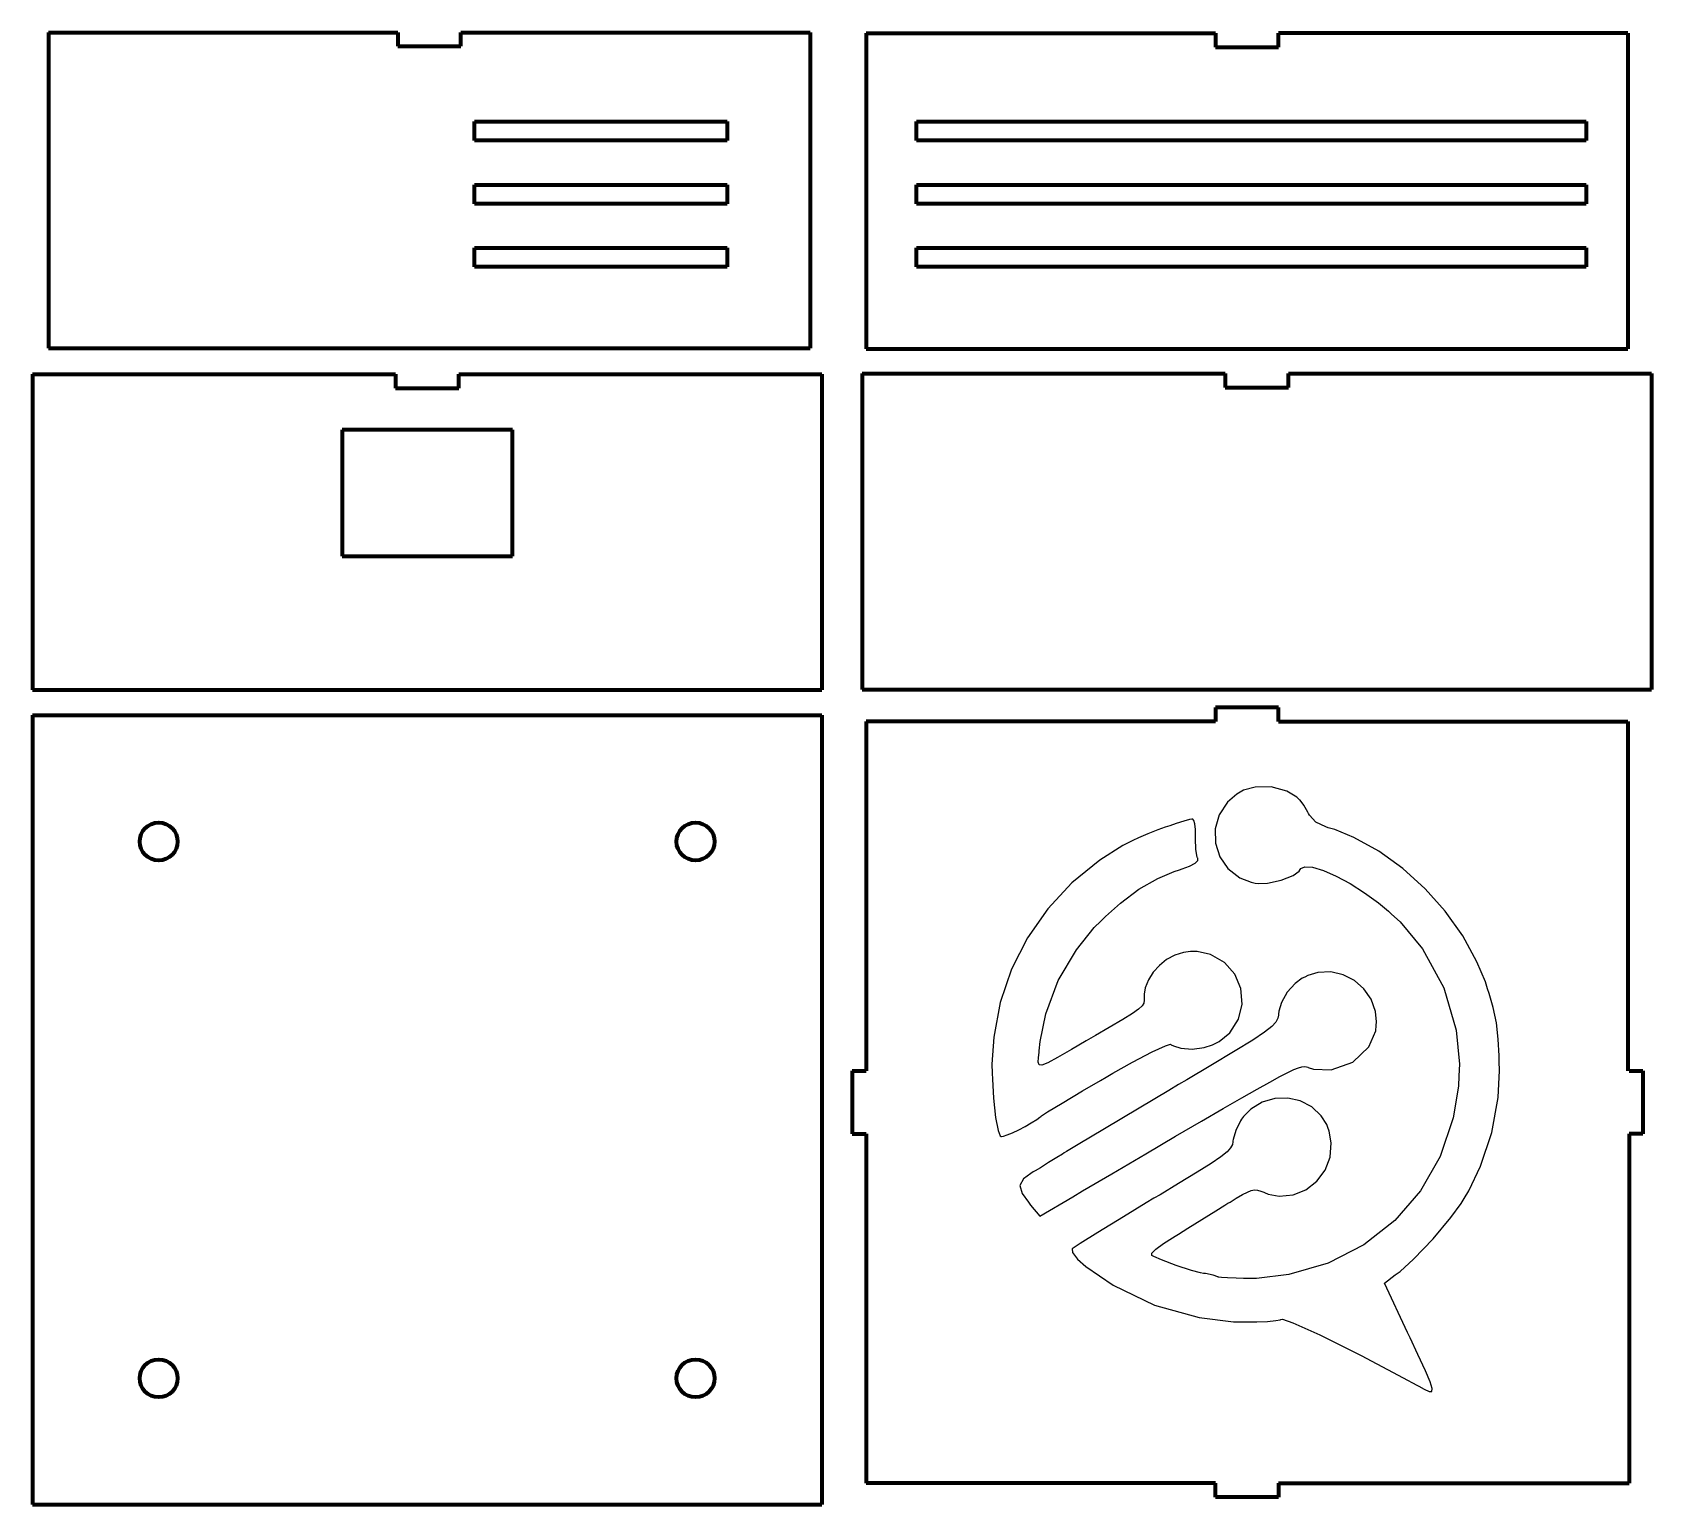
# Model space of a CAD drawing. Header units: millimetres. Extents: x 0 to 256, y 21 to 254.
import ezdxf

# ---------------------------------------------------------------- set-up
doc = ezdxf.new("R2010")
doc.units = ezdxf.units.MM
doc.header["$LTSCALE"] = 25
doc.header["$MEASUREMENT"] = 0
doc.layers.get('0').update_dxf_attribs({"true_color": 0xffffff})

msp = doc.modelspace()

# ---------------------------------------------------------------- linework, layer by layer
at = {"color": 0, "linetype": 'ByBlock', "lineweight": 100}
for p, q in [((2.56, 254.13), (2.56, 204.13)), ((2.56, 254.13), (57.86, 254.13)), ((57.86, 254.13), (57.86, 251.93)), ((67.86, 251.93), (67.86, 254.13)), ((67.86, 254.13), (123.16, 254.13)), ((123.16, 254.13), (123.16, 204.13)), ((57.86, 251.93), (67.86, 251.93))]:
    msp.add_line(p, q, dxfattribs=at)
at = {"linetype": 'ByBlock', "lineweight": 100}
for p, q in [((132, 254), (132, 204)), ((132, 254), (187.3, 254)), ((187.3, 254), (187.3, 251.8)), ((197.3, 251.8), (197.3, 254)), ((252.6, 254), (252.6, 204)), ((187.3, 251.8), (197.3, 251.8)), ((0, 200), (0, 150)), ((0, 200), (57.5, 200)), ((57.5, 200), (57.5, 197.8)), ((67.5, 200), (125, 200)), ((67.5, 197.8), (67.5, 200)), ((125, 200), (125, 150)), ((131.37, 200.09), (131.37, 150.09)), ((131.37, 200.09), (188.87, 200.09)), ((188.87, 200.09), (188.87, 197.89)), ((198.87, 200.09), (256.37, 200.09)), ((198.87, 197.89), (198.87, 200.09)), ((256.37, 200.09), (256.37, 150.09)), ((57.5, 197.8), (67.5, 197.8)), ((188.87, 197.89), (198.87, 197.89)), ((49.04, 191.21), (49.04, 171.21)), ((76.04, 191.21), (49.04, 191.21)), ((76.04, 171.21), (76.04, 191.21)), ((49.04, 171.21), (76.04, 171.21)), ((197.3, 147.2), (187.3, 147.2)), ((187.3, 147.2), (187.3, 145)), ((197.3, 145), (197.3, 147.2)), ((0, 146), (125, 146)), ((0, 146), (0, 21)), ((125, 146), (125, 21)), ((132, 145), (132, 89.7)), ((187.3, 145), (132, 145)), ((197.3, 145), (252.6, 145)), ((252.6, 145), (252.6, 89.7)), ((129.8, 89.7), (132, 89.7)), ((129.8, 89.7), (129.8, 79.7)), ((252.8, 89.7), (255, 89.7)), ((255, 89.7), (255, 79.7)), ((129.8, 79.7), (132, 79.7)), ((132, 79.7), (132, 24.4)), ((255, 79.7), (252.8, 79.7)), ((252.8, 79.7), (252.8, 24.4)), ((187.3, 24.4), (132, 24.4)), ((187.3, 22.2), (187.3, 24.4)), ((197.3, 24.4), (197.3, 22.2)), ((197.3, 24.4), (252.8, 24.4)), ((0, 21), (125, 21)), ((197.3, 22.2), (187.3, 22.2))]:
    msp.add_line(p, q, dxfattribs=at)
at = {"color": 0, "lineweight": 100}
for p, q in [((252.6, 254), (197.3, 254)), ((2.56, 204.13), (123.16, 204.13))]:
    msp.add_line(p, q, dxfattribs=at)
at = {"lineweight": 100}
for p, q in [((70, 240), (110, 240)), ((70, 237), (70, 240)), ((110, 240), (110, 237)), ((140, 240), (246, 240)), ((140, 237), (140, 240)), ((246, 240), (246, 237)), ((110, 237), (70, 237)), ((246, 237), (140, 237)), ((70, 230), (110, 230)), ((70, 227), (70, 230)), ((110, 230), (110, 227)), ((140, 230), (246, 230)), ((140, 227), (140, 230)), ((246, 230), (246, 227)), ((110, 227), (70, 227)), ((246, 227), (140, 227)), ((70, 220), (110, 220)), ((70, 217), (70, 220)), ((110, 220), (110, 217)), ((140, 220), (246, 220)), ((140, 217), (140, 220)), ((246, 220), (246, 217)), ((110, 217), (70, 217)), ((246, 217), (140, 217)), ((132, 204), (252.6, 204)), ((0, 150), (125, 150)), ((131.37, 150.09), (256.37, 150.09))]:
    msp.add_line(p, q, dxfattribs=at)
msp.add_line((129.8, 89.7), (129.8, 89.7))
at = {"color": 1, "true_color": 0xff0000}
for points in [[(191.24, 133.83), (190.69, 133.51), (189.22, 132.21), (187.9, 130.21), (187.28, 128), (187.33, 125.74), (188.01, 123.59), (189.3, 121.72), (191.18, 120.27), (192.99, 119.54), (193.62, 119.43), (194.09, 119.34), (195.56, 119.4), (197.73, 119.86), (199.63, 120.64), (200.58, 121.29), (200.74, 121.59), (200.83, 121.74), (201.44, 122), (202.7, 121.92), (204.4, 121.41), (206.41, 120.53), (208.62, 119.34), (210.9, 117.9), (213.14, 116.28), (214.71, 114.98), (215.2, 114.52), (216.54, 113.27), (220.07, 109), (223.48, 102.85), (225.42, 96.13), (225.94, 90.72), (225.87, 88.92), (225.8, 87.25), (224.97, 82.25), (222.9, 76.14), (219.78, 70.67), (215.71, 65.97), (210.8, 62.13), (205.17, 59.25), (198.91, 57.46), (193.83, 56.83), (192.14, 56.83), (191.75, 56.83), (190.58, 56.85), (189.24, 56.9), (188.25, 56.97), (187.83, 57.02), (187.76, 57.04), (187.71, 57.08), (186.94, 57.33), (185.72, 57.58), (185.44, 57.62), (184.96, 57.7), (183.53, 58.09), (181.09, 58.87), (178.78, 59.74), (177.56, 60.28), (177.26, 60.47), (177.22, 60.5), (177.26, 60.82), (177.88, 61.45), (179.11, 62.36), (180.49, 63.25), (180.95, 63.53), (181.45, 63.84), (182.94, 64.77), (185.18, 66.16), (187.39, 67.53), (188.82, 68.41), (189.29, 68.71), (189.62, 68.91), (190.59, 69.51), (191.59, 70.1), (192.37, 70.5), (192.98, 70.74), (193.5, 70.83), (193.98, 70.79), (194.49, 70.64), (194.95, 70.46), (195.1, 70.4), (195.64, 70.18), (197.4, 69.85), (199.62, 70.04), (201.64, 70.86), (203.36, 72.2), (204.67, 73.96), (205.47, 76.03), (205.66, 78.31), (205.34, 80.13), (205.13, 80.69), (204.93, 81.19), (204.06, 82.57), (202.56, 83.99), (200.75, 84.92), (198.76, 85.37), (196.72, 85.31), (194.73, 84.73), (192.94, 83.64), (191.76, 82.46), (191.45, 82.01), (191.28, 81.76), (190.55, 80.25), (190.11, 78.8), (190.08, 78.58), (190.07, 78.44), (189.99, 78.03), (189.72, 77.49), (189.15, 76.87), (188.16, 76.08), (186.63, 75.03), (184.43, 73.64), (181.46, 71.83), (178.54, 70.08), (177.57, 69.5), (176.36, 68.77), (172.73, 66.56), (168.7, 64.08), (165.88, 62.33), (164.78, 61.63), (164.7, 61.58), (164.62, 61.5), (164.68, 60.9), (165.29, 60.08), (165.49, 59.89), (166.77, 58.72), (171.13, 55.73), (177.67, 52.59), (184.74, 50.61), (190.17, 49.92), (191.98, 49.92), (192.45, 49.92), (193.86, 49.95), (195.56, 50.02), (196.9, 50.14), (197.54, 50.24), (197.68, 50.29), (197.92, 50.37), (199.58, 49.81), (203.82, 47.9), (210.37, 44.59), (217.01, 41.08), (219.22, 39.89), (219.5, 39.74), (220.34, 39.28), (221.14, 38.92), (221.58, 38.91), (221.64, 39.38), (221.31, 40.43), (220.57, 42.19), (219.38, 44.77), (218.15, 47.4), (217.74, 48.28), (214.1, 56.09), (215.79, 57.36), (216.54, 57.94), (218.66, 59.89), (221.76, 63.11), (224.6, 66.47), (226.24, 68.67), (226.71, 69.45), (227.44, 70.68), (229.3, 74.6), (231.08, 79.92), (232.06, 85.45), (232.3, 89.76), (232.25, 91.19), (232.22, 92.07), (232.08, 94.71), (231.8, 97.3), (231.29, 99.71), (230.64, 101.95), (230.4, 102.7), (230.06, 103.78), (228.72, 106.95), (226.46, 111.06), (223.69, 114.95), (220.5, 118.53), (216.98, 121.73), (213.19, 124.46), (209.23, 126.64), (206.21, 127.88), (205.18, 128.19), (204.77, 128.31), (203.22, 129.07), (202.21, 130.17), (202.06, 130.45), (201.94, 130.67), (201.29, 131.74), (200.72, 132.54), (200.64, 132.62), (200.22, 133.05), (198.63, 133.99), (196.16, 134.67), (193.58, 134.63), (191.77, 134.13), (191.24, 133.83)], [(179.74, 128.4), (179.35, 128.27), (178.21, 127.86), (176.62, 127.23), (175.13, 126.6), (174.23, 126.18), (173.93, 126.02), (172.65, 125.37), (169, 123.06), (164.59, 119.47), (160.77, 115.34), (157.57, 110.75), (155.04, 105.78), (153.24, 100.5), (152.2, 95), (151.93, 90.75), (151.98, 89.34), (152.01, 88.35), (152.19, 85.38), (152.51, 82.29), (152.92, 80.22), (153.23, 79.41), (153.4, 79.31), (153.46, 79.28), (153.74, 79.33), (154.36, 79.53), (155.2, 79.88), (156.17, 80.35), (157.18, 80.88), (158.16, 81.44), (159.02, 81.99), (159.53, 82.35), (159.68, 82.48), (159.79, 82.57), (160.74, 83.18), (163.05, 84.59), (166.27, 86.5), (169.09, 88.16), (170.03, 88.71), (171.06, 89.3), (174.17, 91.04), (177.31, 92.69), (179.38, 93.64), (180.2, 93.89), (180.32, 93.83), (180.67, 93.63), (181.85, 93.28), (183.64, 93.14), (185.51, 93.4), (186.87, 93.83), (187.29, 94.04), (187.91, 94.35), (189.57, 95.73), (190.98, 97.88), (191.54, 100.27), (191.33, 102.71), (190.38, 104.97), (188.76, 106.85), (186.52, 108.13), (184.4, 108.61), (183.7, 108.61), (183.34, 108.61), (182.26, 108.45), (180.87, 108), (179.58, 107.3), (178.43, 106.39), (177.45, 105.31), (176.7, 104.11), (176.21, 102.82), (176.04, 101.82), (176.04, 101.48), (176.04, 101.33), (176.04, 100.89), (175.97, 100.42), (175.71, 99.96), (175.15, 99.43), (174.17, 98.75), (172.66, 97.82), (170.51, 96.56), (168.33, 95.3), (167.6, 94.88), (166.83, 94.44), (164.52, 93.09), (162.29, 91.8), (160.78, 90.98), (159.85, 90.6), (159.38, 90.63), (159.23, 91.04), (159.29, 91.8), (159.39, 92.61), (159.42, 92.88), (159.57, 94.34), (160.48, 98.69), (162.42, 104), (165.3, 108.87), (168.13, 112.36), (169.18, 113.41), (169.92, 114.15), (172.26, 116.26), (175.17, 118.44), (178.21, 120.14), (180.77, 121.23), (181.64, 121.54), (182.03, 121.67), (183.18, 122.11), (184.11, 122.59), (184.53, 123.01), (184.53, 123.35), (184.49, 123.44), (184.42, 123.54), (184.21, 124.76), (184.16, 126.5), (184.17, 126.87), (184.18, 127.13), (184.16, 127.93), (184.07, 128.79), (183.91, 129.35), (183.75, 129.56), (183.7, 129.56), (183.57, 129.56), (183.2, 129.47), (182.29, 129.22), (181.09, 128.85), (180.07, 128.51), (179.74, 128.4)], [(201.48, 104.54), (201.07, 104.35), (199.94, 103.53), (198.68, 102.15), (197.79, 100.5), (197.37, 99.15), (197.31, 98.68), (197.29, 98.52), (197.19, 98.02), (196.9, 97.4), (196.26, 96.71), (195.1, 95.8), (193.22, 94.56), (190.44, 92.84), (186.59, 90.53), (182.76, 88.25), (181.48, 87.5), (179.92, 86.57), (175.24, 83.79), (169.74, 80.52), (165.58, 78.03), (163.72, 76.9), (163.38, 76.68), (163.09, 76.5), (162.22, 75.96), (160.9, 75.15), (159.6, 74.35), (158.75, 73.84), (158.47, 73.67), (158.06, 73.43), (156.91, 72.59), (156.34, 71.53), (156.72, 70.24), (157.69, 68.87), (158.05, 68.44), (159.52, 66.7), (164.75, 69.76), (166.29, 70.67), (170.9, 73.38), (176.31, 76.56), (181.01, 79.32), (185.08, 81.71), (188.55, 83.73), (191.48, 85.42), (193.91, 86.81), (195.91, 87.92), (197.51, 88.78), (198.77, 89.43), (199.74, 89.88), (200.47, 90.17), (201.01, 90.33), (201.41, 90.37), (201.73, 90.33), (201.94, 90.27), (202.01, 90.24), (202.84, 89.93), (205.64, 89.85), (209.04, 91.05), (211.61, 93.51), (212.71, 96.03), (212.78, 96.89), (212.82, 97.43), (212.64, 99.07), (211.95, 101.03), (210.82, 102.69), (209.33, 104), (207.56, 104.91), (205.6, 105.34), (203.54, 105.24), (201.96, 104.78), (201.48, 104.54)]]:
    msp.add_lwpolyline(points, close=True, dxfattribs=at)
at = {"linetype": 'ByBlock', "lineweight": 100}
for centre in [(20, 126), (105, 126), (20, 41), (105, 41)]:
    msp.add_circle(centre, 3, dxfattribs=at)

doc.saveas('drawing.dxf')
